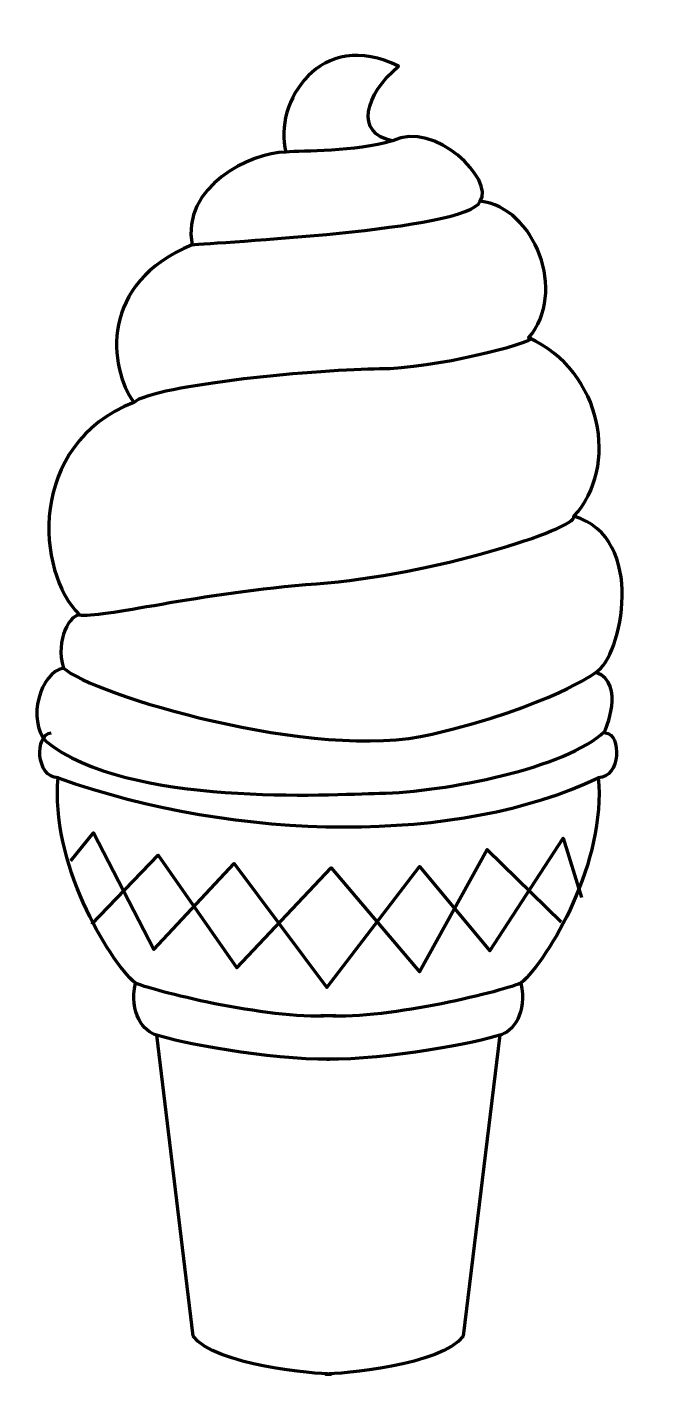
# Model space of a CAD drawing. Header units: centimetres. Extents: x -3.9 to 4.1, y -8.5 to 8.9.
import ezdxf

# ---------------------------------------------------------------- set-up
doc = ezdxf.new("R2010")
doc.units = ezdxf.units.CM
doc.header["$MEASUREMENT"] = 0
doc.layers.add('Camada 1', color=7, linetype='Continuous')

msp = doc.modelspace()

# ---------------------------------------------------------------- linework, layer by layer
at = {"layer": 'Camada 1', "lineweight": 120}
for points, knots in [([(0.64639, -1.01898), (0.02113, -1.03226), (-2.6133, -1.20112), (-3.6746, -0.34485), (-3.6746, -0.34485), (-3.92095, -0.07159), (-3.75051, 0.54793), (-3.44714, 0.60257), (-3.44714, 0.60257), (-3.56094, 0.98526), (-3.35237, 1.29491), (-3.2387, 1.29491), (-3.2387, 1.29491), (-3.80729, 1.84154), (-3.92098, 3.4995), (-2.53742, 4.0461), (-2.53742, 4.0461), (-2.85968, 4.50147), (-2.99234, 5.59473), (-1.77949, 6.08662), (-1.77949, 6.08662), (-1.93107, 6.83357), (-1.02143, 7.28912), (-0.56651, 7.28912), (-0.56651, 7.28912), (-0.73709, 7.92682), (-0.11172, 8.91062), (0.89272, 8.4005), (0.89272, 8.4005), (0.45677, 8.03612), (0.3241, 7.52603), (0.81694, 7.4349), (0.81694, 7.4349), (1.36651, 7.70816), (2.14348, 6.92473), (1.95412, 6.65142), (1.95412, 6.65142), (2.65529, 6.5785), (3.09111, 5.46717), (2.57952, 4.88416), (2.57952, 4.88416), (3.54602, 4.44686), (3.75448, 3.20789), (3.167, 2.57025), (3.167, 2.57025), (4.11461, 2.29688), (3.7924, 0.74828), (3.45124, 0.54791), (3.45124, 0.54791), (3.84915, 0.40207), (3.56491, -0.21734), (3.56491, -0.21734), (3.56491, -0.21734), (3.07225, -0.691), (1.49922, -1.00077), (0.64639, -1.01898)], [0, 0, 0, 0, 0.06666667, 0.06666667, 0.06666667, 0.06666667, 0.13333333, 0.13333333, 0.13333333, 0.13333333, 0.2, 0.2, 0.2, 0.2, 0.26666667, 0.26666667, 0.26666667, 0.26666667, 0.33333333, 0.33333333, 0.33333333, 0.33333333, 0.4, 0.4, 0.4, 0.4, 0.46666667, 0.46666667, 0.46666667, 0.46666667, 0.53333333, 0.53333333, 0.53333333, 0.53333333, 0.6, 0.6, 0.6, 0.6, 0.66666667, 0.66666667, 0.66666667, 0.66666667, 0.73333333, 0.73333333, 0.73333333, 0.73333333, 0.8, 0.8, 0.8, 0.8, 0.86666667, 0.86666667, 0.86666667, 0.86666667, 1, 1, 1, 1]), ([(-2.53739, 4.04613), (-2.27217, 4.28285), (-0.05488, 4.48343), (0.64639, 4.48343), (0.64639, 4.48343), (1.34766, 4.48343), (2.61732, 4.81128), (2.63632, 4.88419)], [0, 0, 0, 0, 0.33333333, 0.33333333, 0.33333333, 0.33333333, 1, 1, 1, 1]), ([(-3.2387, 1.29491), (-2.99235, 1.24033), (-1.66581, 1.58648), (-0.16858, 1.6957), (-0.16858, 1.6957), (1.32864, 1.80513), (3.20488, 2.40634), (3.16702, 2.57028)], [0, 0, 0, 0, 0.33333333, 0.33333333, 0.33333333, 0.33333333, 1, 1, 1, 1]), ([(-3.44714, 0.60258), (-3.08712, 0.2746), (-0.20634, -0.6181), (1.32867, -0.25382), (1.32867, -0.25382), (2.86381, 0.11067), (3.45129, 0.54797), (3.45129, 0.54797)], [0, 0, 0, 0, 0.33333333, 0.33333333, 0.33333333, 0.33333333, 1, 1, 1, 1]), ([(3.57229, -0.23528), (3.79094, -0.25338), (3.77274, -0.81818), (3.48117, -0.81818), (3.48117, -0.81818), (3.5905, -1.8931), (2.84352, -3.16861), (2.47917, -3.47835), (2.47917, -3.47835), (2.57029, -3.86094), (2.36984, -4.116), (2.2058, -4.1524), (2.2058, -4.1524), (2.2058, -4.1524), (1.73208, -8.05144), (1.73208, -8.05144), (1.73208, -8.05144), (1.45871, -8.43403), (0.12884, -8.54335), (-0.05341, -8.54335), (-0.05341, -8.54335), (-0.05341, -8.54335), (0.01941, -8.54336), (0.01941, -8.54336), (0.01941, -8.54336), (-0.16284, -8.54336), (-1.49268, -8.43403), (-1.76605, -8.05145), (-1.76605, -8.05145), (-1.76605, -8.05145), (-2.23976, -4.15241), (-2.23976, -4.15241), (-2.23976, -4.15241), (-2.4038, -4.116), (-2.60425, -3.86094), (-2.51313, -3.47836), (-2.51313, -3.47836), (-2.87749, -3.16861), (-3.62446, -1.89311), (-3.51513, -0.81819), (-3.51513, -0.81819), (-3.8067, -0.81819), (-3.8249, -0.25336), (-3.60625, -0.23529)], [0, 0, 0, 0, 0.08333333, 0.08333333, 0.08333333, 0.08333333, 0.16666667, 0.16666667, 0.16666667, 0.16666667, 0.25, 0.25, 0.25, 0.25, 0.33333333, 0.33333333, 0.33333333, 0.33333333, 0.41666667, 0.41666667, 0.41666667, 0.41666667, 0.5, 0.5, 0.5, 0.5, 0.58333333, 0.58333333, 0.58333333, 0.58333333, 0.66666667, 0.66666667, 0.66666667, 0.66666667, 0.75, 0.75, 0.75, 0.75, 0.83333333, 0.83333333, 0.83333333, 0.83333333, 1, 1, 1, 1]), ([(-3.35123, -1.89324), (-3.35123, -1.89324), (-3.05965, -1.52883), (-3.05965, -1.52883), (-3.05965, -1.52883), (-3.05965, -1.52883), (-2.2763, -3.04108), (-2.2763, -3.04108), (-2.2763, -3.04108), (-2.2763, -3.04108), (-1.23776, -1.92975), (-1.23776, -1.92975), (-1.23776, -1.92975), (-1.23776, -1.92975), (-0.0352, -3.53307), (-0.0352, -3.53307), (-0.0352, -3.53307), (-0.0352, -3.53307), (1.16725, -1.96616), (1.16725, -1.96616), (1.16725, -1.96616), (1.16725, -1.96616), (2.07826, -3.05939), (2.07826, -3.05939), (2.07826, -3.05939), (2.07826, -3.05939), (3.02566, -1.60164), (3.02566, -1.60164), (3.02566, -1.60164), (3.02566, -1.60164), (3.26606, -2.36748), (3.26606, -2.36748)], [0, 0, 0, 0, 0.11111111, 0.11111111, 0.11111111, 0.11111111, 0.22222222, 0.22222222, 0.22222222, 0.22222222, 0.33333333, 0.33333333, 0.33333333, 0.33333333, 0.44444444, 0.44444444, 0.44444444, 0.44444444, 0.55555556, 0.55555556, 0.55555556, 0.55555556, 0.66666667, 0.66666667, 0.66666667, 0.66666667, 0.77777778, 0.77777778, 0.77777778, 0.77777778, 1, 1, 1, 1]), ([(-3.07796, -2.71321), (-3.07796, -2.71321), (-2.22156, -1.82029), (-2.22156, -1.82029), (-2.22156, -1.82029), (-2.22156, -1.82029), (-1.20125, -3.27794), (-1.20125, -3.27794), (-1.20125, -3.27794), (-1.20125, -3.27794), (0.01941, -1.98434), (0.01941, -1.98434), (0.01941, -1.98434), (0.01941, -1.98434), (1.16725, -3.33252), (1.16725, -3.33252), (1.16725, -3.33252), (1.16725, -3.33252), (2.04172, -1.74751), (2.04172, -1.74751), (2.04172, -1.74751), (2.04172, -1.74751), (3.00147, -2.68498), (3.00147, -2.68498)], [0, 0, 0, 0, 0.14285714, 0.14285714, 0.14285714, 0.14285714, 0.28571429, 0.28571429, 0.28571429, 0.28571429, 0.42857143, 0.42857143, 0.42857143, 0.42857143, 0.57142857, 0.57142857, 0.57142857, 0.57142857, 0.71428571, 0.71428571, 0.71428571, 0.71428571, 1, 1, 1, 1]), ([(2.47913, -3.47836), (2.16936, -3.60589), (0.65702, -3.97027), (-0.10812, -3.89735), (-0.10812, -3.89735), (-0.10812, -3.89735), (0.07412, -3.89735), (0.07412, -3.89735), (0.07412, -3.89735), (-0.69103, -3.97027), (-2.20339, -3.60588), (-2.51316, -3.47836)], [0, 0, 0, 0, 0.25, 0.25, 0.25, 0.25, 0.5, 0.5, 0.5, 0.5, 1, 1, 1, 1]), ([(2.20577, -4.15241), (1.93253, -4.24353), (0.74826, -4.48049), (-0.0352, -4.46218), (-0.0352, -4.46218), (-0.0352, -4.46218), (0.0012, -4.46218), (0.0012, -4.46218), (0.0012, -4.46218), (-0.78226, -4.48049), (-1.96653, -4.24353), (-2.23977, -4.15241)], [0, 0, 0, 0, 0.25, 0.25, 0.25, 0.25, 0.5, 0.5, 0.5, 0.5, 1, 1, 1, 1])]:
    msp.add_open_spline(points, degree=3, knots=knots, dxfattribs=at)
for points in [[(0.81697, 7.43494), (0.32413, 7.28915), (-0.33902, 7.30736), (-0.56648, 7.28915)], [(-1.77947, 6.08665), (-1.49523, 6.12316), (1.78346, 6.2689), (1.95414, 6.65148)], [(-3.51514, -0.81818), (-1.17895, -1.6531), (1.67855, -1.67956), (3.48116, -0.81818)]]:
    msp.add_open_spline(points, degree=3, dxfattribs=at)

doc.saveas('drawing.dxf')
